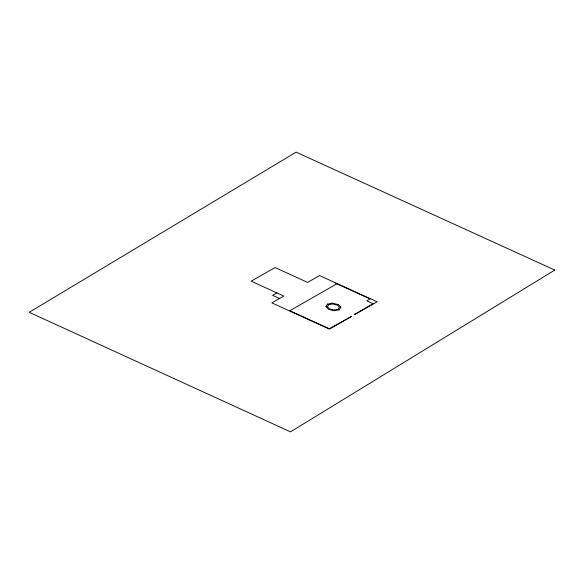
<?xml version="1.0" encoding="UTF-8"?>
<svg xmlns="http://www.w3.org/2000/svg" width="584" height="584" viewBox="0 0 584 584"><rect width="100%" height="100%" fill="white"/><g stroke="black" fill="none" stroke-linecap="round" stroke-linejoin="round"><path stroke-width="0.88" d="M340.873 307.023L339.267 309.805L334.252 310.732L328.741 309.462L325.996 306.542M325.974 306.746L327.58 303.972M327.558 304.176L332.595 303.045M340.852 307.228L338.099 304.308M276.86 292.898L272.604 295.336L279.532 298.49M336.88 283.787L289.81 310.739L329.361 328.755L351.67 316.36L329.412 329.106L271.859 302.884L283.78 296.051L251.186 281.203L275.035 267.545L307.629 282.401L319.558 275.568L377.111 301.797L354.86 314.535L354.495 314.367L373.088 303.724L366.781 300.848L370.117 298.935L335.727 283.262M332.573 303.249L338.078 304.512M328.675 304.709L327.39 306.797L329.632 308.994L334.092 310.016L338.151 309.272L339.435 307.184L337.187 304.987L332.734 303.965L328.675 304.709M554.8 270.056L290.518 431.853L29.2 312.316L296.117 152.147L554.8 270.056"/></g></svg>
